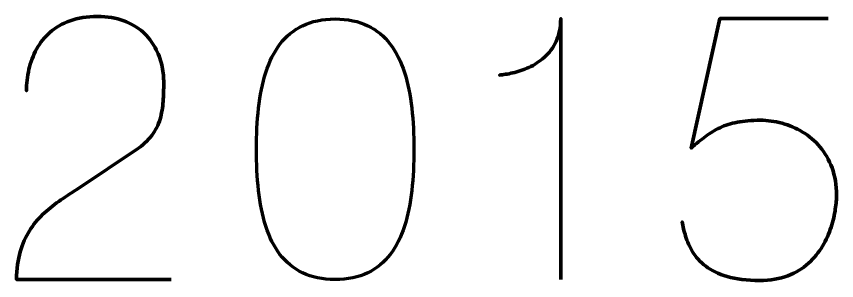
# Model space of a CAD drawing. Header units: centimetres. Extents: x -211 to 242, y -245 to 228.
# Drawn here: x 137.61 to 177.33, y -244.5 to -231.74 of the extents above; entities that cross this region are included whole.
import ezdxf

# ---------------------------------------------------------------- set-up
doc = ezdxf.new("R2010")
doc.units = ezdxf.units.CM
doc.header["$MEASUREMENT"] = 0
doc.layers.add('Layer 1', color=7, linetype='Continuous')

msp = doc.modelspace()

# ---------------------------------------------------------------- linework, layer by layer
at = {"layer": 'Layer 1', "color": 30, "lineweight": 211}
for points, knots in [([(145.11303, -244.45187), (145.11303, -244.45187), (137.61435, -244.45187), (137.61435, -244.45187), (137.61435, -244.45187), (137.62892, -243.94497), (137.69301, -243.49633), (137.8008, -243.11178), (137.8008, -243.11178), (137.9115, -242.72723), (138.06008, -242.38929), (138.24361, -242.09797), (138.24361, -242.09797), (138.43006, -241.80665), (138.64272, -241.54737), (138.88452, -241.32014), (138.88452, -241.32014), (139.12632, -241.08999), (139.3856, -240.88024), (139.66527, -240.68214), (139.66527, -240.68214), (139.94494, -240.48695), (140.23335, -240.29176), (140.53342, -240.09949), (140.53342, -240.09949), (140.53342, -240.09949), (143.5224, -238.10683), (143.5224, -238.10683), (143.5224, -238.10683), (143.82829, -237.89125), (144.06718, -237.65528), (144.23615, -237.40183), (144.23615, -237.40183), (144.40803, -237.14837), (144.52747, -236.88036), (144.6003, -236.59777), (144.6003, -236.59777), (144.67022, -236.3181), (144.71392, -236.02969), (144.72849, -235.73836), (144.72849, -235.73836), (144.74305, -235.44413), (144.74888, -235.14989), (144.74597, -234.85565), (144.74597, -234.85565), (144.74597, -234.61385), (144.71392, -234.35457), (144.64983, -234.0749), (144.64983, -234.0749), (144.58282, -233.79815), (144.47795, -233.52139), (144.32937, -233.24754), (144.32937, -233.24754), (144.1808, -232.9737), (143.9827, -232.72316), (143.73507, -232.49593), (143.73507, -232.49593), (143.48745, -232.27161), (143.18156, -232.09099), (142.8174, -231.95406), (142.8174, -231.95406), (142.45324, -231.81714), (142.025, -231.74722), (141.52975, -231.74431), (141.52975, -231.74431), (141.03158, -231.74722), (140.59168, -231.81714), (140.21296, -231.95115), (140.21296, -231.95115), (139.83424, -232.08516), (139.51087, -232.27161), (139.24285, -232.50758), (139.24285, -232.50758), (138.97483, -232.74355), (138.75925, -233.0174), (138.59029, -233.32329), (138.59029, -233.32329), (138.42132, -233.62918), (138.29896, -233.95546), (138.2203, -234.29922), (138.2203, -234.29922), (138.14165, -234.64299), (138.10378, -234.99257), (138.10378, -235.34508), (138.10378, -235.34508), (138.10378, -234.99257), (138.14165, -234.64299), (138.2203, -234.29922), (138.2203, -234.29922), (138.29896, -233.95546), (138.42132, -233.62918), (138.59029, -233.32329), (138.59029, -233.32329), (138.75925, -233.0174), (138.97483, -232.74355), (139.24285, -232.50758), (139.24285, -232.50758), (139.51087, -232.27161), (139.83424, -232.08516), (140.21296, -231.95115), (140.21296, -231.95115), (140.59168, -231.81714), (141.03158, -231.74722), (141.52975, -231.74431), (141.52975, -231.74431), (142.025, -231.74722), (142.45324, -231.81714), (142.8174, -231.95406), (142.8174, -231.95406), (143.18156, -232.09099), (143.48745, -232.27161), (143.73507, -232.49593), (143.73507, -232.49593), (143.9827, -232.72316), (144.1808, -232.9737), (144.32937, -233.24754), (144.32937, -233.24754), (144.47795, -233.52139), (144.58282, -233.79815), (144.64983, -234.0749), (144.64983, -234.0749), (144.71392, -234.35457), (144.74597, -234.61385), (144.74597, -234.85565), (144.74597, -234.85565), (144.74888, -235.14989), (144.74305, -235.44413), (144.72849, -235.73836), (144.72849, -235.73836), (144.71392, -236.02969), (144.67022, -236.3181), (144.6003, -236.59777), (144.6003, -236.59777), (144.52747, -236.88036), (144.40803, -237.14837), (144.23615, -237.40183), (144.23615, -237.40183), (144.06718, -237.65528), (143.82829, -237.89125), (143.5224, -238.10683), (143.5224, -238.10683), (143.5224, -238.10683), (140.53342, -240.09949), (140.53342, -240.09949), (140.53342, -240.09949), (140.23335, -240.29176), (139.94494, -240.48695), (139.66527, -240.68214), (139.66527, -240.68214), (139.3856, -240.88024), (139.12632, -241.08999), (138.88452, -241.32014), (138.88452, -241.32014), (138.64272, -241.54737), (138.43006, -241.80665), (138.24361, -242.09797), (138.24361, -242.09797), (138.06008, -242.38929), (137.9115, -242.72723), (137.8008, -243.11178), (137.8008, -243.11178), (137.69301, -243.49633), (137.62892, -243.94497), (137.61435, -244.45187), (137.61435, -244.45187), (137.61435, -244.45187), (145.11303, -244.45187), (145.11303, -244.45187)], [0, 0, 0, 0, 0.02380952, 0.02380952, 0.02380952, 0.02380952, 0.04761905, 0.04761905, 0.04761905, 0.04761905, 0.07142857, 0.07142857, 0.07142857, 0.07142857, 0.0952381, 0.0952381, 0.0952381, 0.0952381, 0.11904762, 0.11904762, 0.11904762, 0.11904762, 0.14285714, 0.14285714, 0.14285714, 0.14285714, 0.16666667, 0.16666667, 0.16666667, 0.16666667, 0.19047619, 0.19047619, 0.19047619, 0.19047619, 0.21428571, 0.21428571, 0.21428571, 0.21428571, 0.23809524, 0.23809524, 0.23809524, 0.23809524, 0.26190476, 0.26190476, 0.26190476, 0.26190476, 0.28571429, 0.28571429, 0.28571429, 0.28571429, 0.30952381, 0.30952381, 0.30952381, 0.30952381, 0.33333333, 0.33333333, 0.33333333, 0.33333333, 0.35714286, 0.35714286, 0.35714286, 0.35714286, 0.38095238, 0.38095238, 0.38095238, 0.38095238, 0.4047619, 0.4047619, 0.4047619, 0.4047619, 0.42857143, 0.42857143, 0.42857143, 0.42857143, 0.45238095, 0.45238095, 0.45238095, 0.45238095, 0.47619048, 0.47619048, 0.47619048, 0.47619048, 0.5, 0.5, 0.5, 0.5, 0.52380952, 0.52380952, 0.52380952, 0.52380952, 0.54761905, 0.54761905, 0.54761905, 0.54761905, 0.57142857, 0.57142857, 0.57142857, 0.57142857, 0.5952381, 0.5952381, 0.5952381, 0.5952381, 0.61904762, 0.61904762, 0.61904762, 0.61904762, 0.64285714, 0.64285714, 0.64285714, 0.64285714, 0.66666667, 0.66666667, 0.66666667, 0.66666667, 0.69047619, 0.69047619, 0.69047619, 0.69047619, 0.71428571, 0.71428571, 0.71428571, 0.71428571, 0.73809524, 0.73809524, 0.73809524, 0.73809524, 0.76190476, 0.76190476, 0.76190476, 0.76190476, 0.78571429, 0.78571429, 0.78571429, 0.78571429, 0.80952381, 0.80952381, 0.80952381, 0.80952381, 0.83333333, 0.83333333, 0.83333333, 0.83333333, 0.85714286, 0.85714286, 0.85714286, 0.85714286, 0.88095238, 0.88095238, 0.88095238, 0.88095238, 0.9047619, 0.9047619, 0.9047619, 0.9047619, 0.92857143, 0.92857143, 0.92857143, 0.92857143, 0.95238095, 0.95238095, 0.95238095, 0.95238095, 0.97619048, 0.97619048, 0.97619048, 0.97619048, 1, 1, 1, 1]), ([(153.0487, -244.45187), (153.66048, -244.44896), (154.18778, -244.34117), (154.62768, -244.13141), (154.62768, -244.13141), (155.06466, -243.92166), (155.42882, -243.6216), (155.72014, -243.23996), (155.72014, -243.23996), (156.00855, -242.85541), (156.23579, -242.40095), (156.40475, -241.87656), (156.40475, -241.87656), (156.57081, -241.35218), (156.69025, -240.77827), (156.75726, -240.14901), (156.75726, -240.14901), (156.82717, -239.51975), (156.86213, -238.85845), (156.85922, -238.15927), (156.85922, -238.15927), (156.86213, -237.463), (156.82717, -236.8017), (156.75726, -236.17535), (156.75726, -236.17535), (156.69025, -235.549), (156.57081, -234.97218), (156.40475, -234.4478), (156.40475, -234.4478), (156.23579, -233.92633), (156.00855, -233.47186), (155.72014, -233.0844), (155.72014, -233.0844), (155.42882, -232.69985), (155.06466, -232.39979), (154.62768, -232.19004), (154.62768, -232.19004), (154.18778, -231.97737), (153.66048, -231.86958), (153.0487, -231.86667), (153.0487, -231.86667), (152.43692, -231.86958), (151.90962, -231.97737), (151.46972, -232.19004), (151.46972, -232.19004), (151.03274, -232.39979), (150.66858, -232.69985), (150.37726, -233.0844), (150.37726, -233.0844), (150.08885, -233.47186), (149.86161, -233.92633), (149.69265, -234.4478), (149.69265, -234.4478), (149.52659, -234.97218), (149.40715, -235.549), (149.34014, -236.17535), (149.34014, -236.17535), (149.27023, -236.8017), (149.23527, -237.463), (149.23818, -238.15927), (149.23818, -238.15927), (149.23527, -238.85845), (149.27023, -239.51975), (149.34014, -240.14901), (149.34014, -240.14901), (149.40715, -240.77827), (149.52659, -241.35218), (149.69265, -241.87656), (149.69265, -241.87656), (149.86161, -242.40095), (150.08885, -242.85541), (150.37726, -243.23996), (150.37726, -243.23996), (150.66858, -243.6216), (151.03274, -243.92166), (151.46972, -244.13141), (151.46972, -244.13141), (151.90962, -244.34117), (152.43692, -244.44896), (153.0487, -244.45187)], [0, 0, 0, 0, 0.05, 0.05, 0.05, 0.05, 0.1, 0.1, 0.1, 0.1, 0.15, 0.15, 0.15, 0.15, 0.2, 0.2, 0.2, 0.2, 0.25, 0.25, 0.25, 0.25, 0.3, 0.3, 0.3, 0.3, 0.35, 0.35, 0.35, 0.35, 0.4, 0.4, 0.4, 0.4, 0.45, 0.45, 0.45, 0.45, 0.5, 0.5, 0.5, 0.5, 0.55, 0.55, 0.55, 0.55, 0.6, 0.6, 0.6, 0.6, 0.65, 0.65, 0.65, 0.65, 0.7, 0.7, 0.7, 0.7, 0.75, 0.75, 0.75, 0.75, 0.8, 0.8, 0.8, 0.8, 0.85, 0.85, 0.85, 0.85, 0.9, 0.9, 0.9, 0.9, 0.95, 0.95, 0.95, 0.95, 1, 1, 1, 1]), ([(153.0487, -244.45187), (153.66048, -244.44896), (154.18778, -244.34117), (154.62768, -244.13141), (154.62768, -244.13141), (155.06466, -243.92166), (155.42882, -243.6216), (155.72014, -243.23996), (155.72014, -243.23996), (156.00855, -242.85541), (156.23579, -242.40095), (156.40475, -241.87656), (156.40475, -241.87656), (156.57081, -241.35218), (156.69025, -240.77827), (156.75726, -240.14901), (156.75726, -240.14901), (156.82717, -239.51975), (156.86213, -238.85845), (156.85922, -238.15927), (156.85922, -238.15927), (156.86213, -237.463), (156.82717, -236.8017), (156.75726, -236.17535), (156.75726, -236.17535), (156.69025, -235.549), (156.57081, -234.97218), (156.40475, -234.4478), (156.40475, -234.4478), (156.23579, -233.92633), (156.00855, -233.47186), (155.72014, -233.0844), (155.72014, -233.0844), (155.42882, -232.69985), (155.06466, -232.39979), (154.62768, -232.19004), (154.62768, -232.19004), (154.18778, -231.97737), (153.66048, -231.86958), (153.0487, -231.86667), (153.0487, -231.86667), (152.43692, -231.86958), (151.90962, -231.97737), (151.46972, -232.19004), (151.46972, -232.19004), (151.03274, -232.39979), (150.66858, -232.69985), (150.37726, -233.0844), (150.37726, -233.0844), (150.08885, -233.47186), (149.86161, -233.92633), (149.69265, -234.4478), (149.69265, -234.4478), (149.52659, -234.97218), (149.40715, -235.549), (149.34014, -236.17535), (149.34014, -236.17535), (149.27023, -236.8017), (149.23527, -237.463), (149.23818, -238.15927), (149.23818, -238.15927), (149.23527, -238.85845), (149.27023, -239.51975), (149.34014, -240.14901), (149.34014, -240.14901), (149.40715, -240.77827), (149.52659, -241.35218), (149.69265, -241.87656), (149.69265, -241.87656), (149.86161, -242.40095), (150.08885, -242.85541), (150.37726, -243.23996), (150.37726, -243.23996), (150.66858, -243.6216), (151.03274, -243.92166), (151.46972, -244.13141), (151.46972, -244.13141), (151.90962, -244.34117), (152.43692, -244.44896), (153.0487, -244.45187)], [0, 0, 0, 0, 0.05, 0.05, 0.05, 0.05, 0.1, 0.1, 0.1, 0.1, 0.15, 0.15, 0.15, 0.15, 0.2, 0.2, 0.2, 0.2, 0.25, 0.25, 0.25, 0.25, 0.3, 0.3, 0.3, 0.3, 0.35, 0.35, 0.35, 0.35, 0.4, 0.4, 0.4, 0.4, 0.45, 0.45, 0.45, 0.45, 0.5, 0.5, 0.5, 0.5, 0.55, 0.55, 0.55, 0.55, 0.6, 0.6, 0.6, 0.6, 0.65, 0.65, 0.65, 0.65, 0.7, 0.7, 0.7, 0.7, 0.75, 0.75, 0.75, 0.75, 0.8, 0.8, 0.8, 0.8, 0.85, 0.85, 0.85, 0.85, 0.9, 0.9, 0.9, 0.9, 0.95, 0.95, 0.95, 0.95, 1, 1, 1, 1]), ([(163.97336, -244.45187), (163.97336, -244.45187), (163.97336, -231.84919), (163.97336, -231.84919), (163.97336, -231.84919), (163.97044, -232.27743), (163.8947, -232.6445), (163.74904, -232.95039), (163.74904, -232.95039), (163.60629, -233.2592), (163.41693, -233.51265), (163.18387, -233.71657), (163.18387, -233.71657), (162.95081, -233.9205), (162.70027, -234.08364), (162.43225, -234.206), (162.43225, -234.206), (162.16423, -234.32544), (161.90496, -234.41575), (161.65442, -234.4711), (161.65442, -234.4711), (161.40096, -234.52937), (161.18538, -234.56433), (161.00185, -234.57598), (161.00185, -234.57598), (161.18538, -234.56433), (161.40096, -234.52937), (161.65442, -234.4711), (161.65442, -234.4711), (161.90496, -234.41575), (162.16423, -234.32544), (162.43225, -234.206), (162.43225, -234.206), (162.70027, -234.08364), (162.95081, -233.9205), (163.18387, -233.71657), (163.18387, -233.71657), (163.41693, -233.51265), (163.60629, -233.2592), (163.74904, -232.95039), (163.74904, -232.95039), (163.8947, -232.6445), (163.97044, -232.27743), (163.97336, -231.84919), (163.97336, -231.84919), (163.97336, -231.84919), (163.97336, -244.45187), (163.97336, -244.45187)], [0, 0, 0, 0, 0.08333333, 0.08333333, 0.08333333, 0.08333333, 0.16666667, 0.16666667, 0.16666667, 0.16666667, 0.25, 0.25, 0.25, 0.25, 0.33333333, 0.33333333, 0.33333333, 0.33333333, 0.41666667, 0.41666667, 0.41666667, 0.41666667, 0.5, 0.5, 0.5, 0.5, 0.58333333, 0.58333333, 0.58333333, 0.58333333, 0.66666667, 0.66666667, 0.66666667, 0.66666667, 0.75, 0.75, 0.75, 0.75, 0.83333333, 0.83333333, 0.83333333, 0.83333333, 0.91666667, 0.91666667, 0.91666667, 0.91666667, 1, 1, 1, 1]), ([(176.92563, -231.84919), (176.92563, -231.84919), (171.68179, -231.84919), (171.68179, -231.84919), (171.68179, -231.84919), (171.68179, -231.84919), (170.28344, -238.10683), (170.28344, -238.10683), (170.28344, -238.10683), (170.52815, -237.89708), (170.76121, -237.70772), (170.98553, -237.54166), (170.98553, -237.54166), (171.20693, -237.37561), (171.43999, -237.23577), (171.68762, -237.11924), (171.68762, -237.11924), (171.93233, -237.00271), (172.212, -236.91531), (172.52663, -236.85414), (172.52663, -236.85414), (172.83835, -236.79296), (173.21124, -236.76091), (173.63949, -236.76091), (173.63949, -236.76091), (173.98908, -236.76091), (174.33867, -236.80752), (174.68826, -236.90366), (174.68826, -236.90366), (175.03785, -236.99688), (175.36996, -237.13963), (175.68459, -237.32899), (175.68459, -237.32899), (176.00213, -237.52127), (176.2818, -237.76015), (176.52651, -238.04857), (176.52651, -238.04857), (176.77414, -238.33698), (176.96933, -238.67491), (177.10916, -239.06237), (177.10916, -239.06237), (177.25191, -239.44983), (177.32474, -239.88973), (177.32765, -240.37916), (177.32765, -240.37916), (177.33057, -240.55978), (177.31018, -240.78701), (177.26939, -241.05503), (177.26939, -241.05503), (177.23152, -241.32305), (177.1616, -241.61437), (177.06255, -241.92318), (177.06255, -241.92318), (176.9635, -242.23198), (176.82366, -242.53787), (176.64596, -242.84085), (176.64596, -242.84085), (176.46825, -243.14382), (176.24102, -243.42058), (175.96717, -243.67112), (175.96717, -243.67112), (175.69333, -243.92166), (175.36122, -244.12267), (174.97376, -244.27416), (174.97376, -244.27416), (174.58338, -244.42274), (174.126, -244.5014), (173.60453, -244.50431), (173.60453, -244.50431), (172.9811, -244.5014), (172.45671, -244.43439), (172.03138, -244.30912), (172.03138, -244.30912), (171.60605, -244.18094), (171.25937, -244.01488), (170.99135, -243.80513), (170.99135, -243.80513), (170.72042, -243.59538), (170.51067, -243.36523), (170.35918, -243.11469), (170.35918, -243.11469), (170.20769, -242.86415), (170.09408, -242.61361), (170.01833, -242.36308), (170.01833, -242.36308), (169.94259, -242.11254), (169.88432, -241.88239), (169.84645, -241.67264), (169.84645, -241.67264), (169.88432, -241.88239), (169.94259, -242.11254), (170.01833, -242.36308), (170.01833, -242.36308), (170.09408, -242.61361), (170.20769, -242.86415), (170.35918, -243.11469), (170.35918, -243.11469), (170.51067, -243.36523), (170.72042, -243.59538), (170.99135, -243.80513), (170.99135, -243.80513), (171.25937, -244.01488), (171.60605, -244.18094), (172.03138, -244.30912), (172.03138, -244.30912), (172.45671, -244.43439), (172.9811, -244.5014), (173.60453, -244.50431), (173.60453, -244.50431), (174.126, -244.5014), (174.58338, -244.42274), (174.97376, -244.27416), (174.97376, -244.27416), (175.36122, -244.12267), (175.69333, -243.92166), (175.96717, -243.67112), (175.96717, -243.67112), (176.24102, -243.42058), (176.46825, -243.14382), (176.64596, -242.84085), (176.64596, -242.84085), (176.82366, -242.53787), (176.9635, -242.23198), (177.06255, -241.92318), (177.06255, -241.92318), (177.1616, -241.61437), (177.23152, -241.32305), (177.26939, -241.05503), (177.26939, -241.05503), (177.31018, -240.78701), (177.33057, -240.55978), (177.32765, -240.37916), (177.32765, -240.37916), (177.32474, -239.88973), (177.25191, -239.44983), (177.10916, -239.06237), (177.10916, -239.06237), (176.96933, -238.67491), (176.77414, -238.33698), (176.52651, -238.04857), (176.52651, -238.04857), (176.2818, -237.76015), (176.00213, -237.52127), (175.68459, -237.32899), (175.68459, -237.32899), (175.36996, -237.13963), (175.03785, -236.99688), (174.68826, -236.90366), (174.68826, -236.90366), (174.33867, -236.80752), (173.98908, -236.76091), (173.63949, -236.76091), (173.63949, -236.76091), (173.21124, -236.76091), (172.83835, -236.79296), (172.52663, -236.85414), (172.52663, -236.85414), (172.212, -236.91531), (171.93233, -237.00271), (171.68762, -237.11924), (171.68762, -237.11924), (171.43999, -237.23577), (171.20693, -237.37561), (170.98553, -237.54166), (170.98553, -237.54166), (170.76121, -237.70772), (170.52815, -237.89708), (170.28344, -238.10683), (170.28344, -238.10683), (170.28344, -238.10683), (171.68179, -231.84919), (171.68179, -231.84919), (171.68179, -231.84919), (171.68179, -231.84919), (176.92563, -231.84919), (176.92563, -231.84919)], [0, 0, 0, 0, 0.02272727, 0.02272727, 0.02272727, 0.02272727, 0.04545455, 0.04545455, 0.04545455, 0.04545455, 0.06818182, 0.06818182, 0.06818182, 0.06818182, 0.09090909, 0.09090909, 0.09090909, 0.09090909, 0.11363636, 0.11363636, 0.11363636, 0.11363636, 0.13636364, 0.13636364, 0.13636364, 0.13636364, 0.15909091, 0.15909091, 0.15909091, 0.15909091, 0.18181818, 0.18181818, 0.18181818, 0.18181818, 0.20454545, 0.20454545, 0.20454545, 0.20454545, 0.22727273, 0.22727273, 0.22727273, 0.22727273, 0.25, 0.25, 0.25, 0.25, 0.27272727, 0.27272727, 0.27272727, 0.27272727, 0.29545455, 0.29545455, 0.29545455, 0.29545455, 0.31818182, 0.31818182, 0.31818182, 0.31818182, 0.34090909, 0.34090909, 0.34090909, 0.34090909, 0.36363636, 0.36363636, 0.36363636, 0.36363636, 0.38636364, 0.38636364, 0.38636364, 0.38636364, 0.40909091, 0.40909091, 0.40909091, 0.40909091, 0.43181818, 0.43181818, 0.43181818, 0.43181818, 0.45454545, 0.45454545, 0.45454545, 0.45454545, 0.47727273, 0.47727273, 0.47727273, 0.47727273, 0.5, 0.5, 0.5, 0.5, 0.52272727, 0.52272727, 0.52272727, 0.52272727, 0.54545455, 0.54545455, 0.54545455, 0.54545455, 0.56818182, 0.56818182, 0.56818182, 0.56818182, 0.59090909, 0.59090909, 0.59090909, 0.59090909, 0.61363636, 0.61363636, 0.61363636, 0.61363636, 0.63636364, 0.63636364, 0.63636364, 0.63636364, 0.65909091, 0.65909091, 0.65909091, 0.65909091, 0.68181818, 0.68181818, 0.68181818, 0.68181818, 0.70454545, 0.70454545, 0.70454545, 0.70454545, 0.72727273, 0.72727273, 0.72727273, 0.72727273, 0.75, 0.75, 0.75, 0.75, 0.77272727, 0.77272727, 0.77272727, 0.77272727, 0.79545455, 0.79545455, 0.79545455, 0.79545455, 0.81818182, 0.81818182, 0.81818182, 0.81818182, 0.84090909, 0.84090909, 0.84090909, 0.84090909, 0.86363636, 0.86363636, 0.86363636, 0.86363636, 0.88636364, 0.88636364, 0.88636364, 0.88636364, 0.90909091, 0.90909091, 0.90909091, 0.90909091, 0.93181818, 0.93181818, 0.93181818, 0.93181818, 0.95454545, 0.95454545, 0.95454545, 0.95454545, 0.97727273, 0.97727273, 0.97727273, 0.97727273, 1, 1, 1, 1])]:
    msp.add_open_spline(points, degree=3, knots=knots, dxfattribs=at)

doc.saveas('drawing.dxf')
